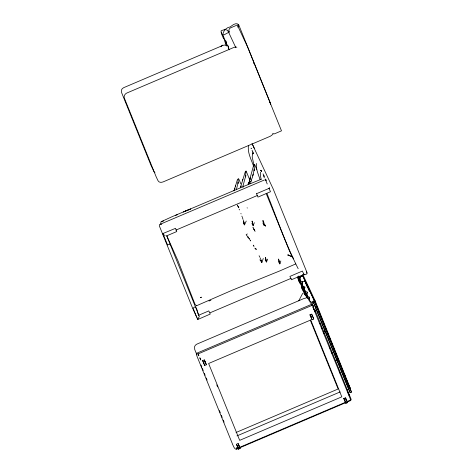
<?xml version="1.0" encoding="UTF-8"?>
<svg xmlns="http://www.w3.org/2000/svg" width="473" height="473" viewBox="0 0 473 473"><rect width="100%" height="100%" fill="white"/><g stroke="black" fill="none" stroke-linecap="round" stroke-linejoin="round"><path stroke-width="0.71" d="M238.274 178.38L238.043 183.358L238.232 182.164L236.352 189.75M245.889 171.108L245.617 176.926L245.836 175.53L243.027 185.706M251.612 181.058L251.654 179.563M349.044 395.15L348.997 394.719M243.016 187.373L243.087 185.936M256.413 163.463C255.745 169.009 258.37 174.247 259.99 179.379M260.481 172.207L260.469 176.003L261.084 179.149M265.749 179.781L265.252 178.977L265.406 179.994L265.684 179.799M269.249 188.425L269.356 187.71M302.566 275.759L300.077 276.817L299.722 278.993L300.136 281.068L300.899 282.245M309.259 291.137L302.714 275.747L300.231 276.806L299.876 278.981L300.284 281.063L301.047 282.239M305.115 280.867L302.478 281.938L302.117 284.107L302.531 286.189L303.294 287.365M302.507 282.653L302.549 285.485M302.478 281.938L301.987 283.593L302.259 285.101L303.252 286.289L304.872 287.052L304.517 289.228L304.931 291.303L305.688 292.485M304.872 287.052L304.387 288.713L304.653 290.215L305.653 291.409L307.273 292.172L306.912 294.348L307.326 296.423L309.2 300.769M307.273 292.172L306.782 293.834L307.054 295.335L308.047 296.53L309.667 297.286L309.312 299.462L310.525 303.406M311.707 304.582L312.068 302.407L313.309 301.88M314.776 311.151L315.018 309.703M338.378 369.519L338.615 368.071M270.39 104.427L270.455 103.297L238.682 24.714C236.317 22.042 232.432 25.134 230.398 26.825L227.732 27.682L224.474 30C224.539 30.544 221.382 35.357 223.948 34.907L229.565 31.898M264.318 224.675L264.171 225.367M254.32 164.917L254.161 170.487L254.35 169.003L252.346 177.576L251.571 179.261M253.232 174.135L252.777 175.915M300.231 276.806L299.74 278.467L300.012 279.969L301.005 281.163L302.631 281.926M303.092 287.951L303.418 286.845M309.667 297.286L309.182 298.948L309.448 300.45L310.442 301.644L312.068 302.407M237.535 179.249L234.076 190.725M234.046 190.838L234.602 189.241L234.105 190.495M240.361 187.704L245.339 171.581M248.485 183.429L248.981 182.01M249.318 180.928L253.759 164.835M280.838 260.966L279.797 263.999M263.266 258.459L261.871 262.485M298.711 300.881L302.566 293.585L303.465 293M306.841 273.891L304.523 274.843L303.826 273.897M306.871 273.832L307.154 273.311L306.262 270.739L273.258 189.129L251.979 143.485M248.508 145.448C247.273 152.803 251.47 159.791 253.694 166.573M197.253 317.88L197.738 319.517L210.26 314.054L208.806 310.915L198.707 315.213M254.356 222.694L253.126 225.627M267.683 259.133L266.453 262.066M246.232 221.074L244.458 224.965M303.908 274.441L302.395 271.059L289.925 276.415L291.409 279.756L303.861 274.47M196.857 352.929L196.561 354.312L196.975 356.199L232.746 444.673M272.992 133.416L272.022 135.065L270.272 136.265L162.984 181.969L160.921 182.395L159.099 181.934L158.006 180.71L156.12 176.683L124.251 97.87C123.76 95.859 124.996 93.873 126.805 93.039L233.958 47.395L235.808 47.01L236.855 47.276M250.867 182.761L250.483 183.376L250.702 183.051L249.082 183.607M248.491 183.341L248.804 182.85M220.968 46.792L222.304 45.112M249.176 182.548L248.692 183.134L249.537 182.176M237.694 27.15L238.617 25.838L238.682 24.714M273.163 133.918L274.506 133.818L281.494 130.838L247.604 47.028L237.31 24.992L230.321 27.972L229.304 28.871L228.897 30.325L229.174 31.839M197.738 319.517L199.364 316.336C197.123 314.917 197.389 303.122 193.067 308.242L197.152 318.335M261.409 179.178L243.335 186.563M246.959 234.17L247.338 233.952M264.407 179.977L162.316 223.362L161.187 223.971L161.287 224.598M169.89 244.18L167.56 244.949L162.889 233.544L175.513 228.323L176.784 231.539L166.774 235.808M175.879 230.12L257.684 195.349M210.095 312.777L291.226 278.295M313.008 301.289L314.326 300.727L315.852 303.985L351.498 392.152L350.18 392.714L313.008 301.289L350.18 392.714M311.896 305.44L198.01 353.958L198.873 355.802L197.519 352.911L311.405 304.393L311.896 305.44L313.091 305.954L312.026 303.684L315.479 312.275M314.533 304.547L315.852 303.985M202.651 360.609L204.312 359.9L205.128 361.65L206.388 364.76L204.726 365.469L202.651 360.609L204.726 365.469M310.01 314.87L311.672 314.167L312.487 315.911L313.747 319.027L312.085 319.73L310.01 314.87L312.085 319.73M203.467 362.353L205.128 361.65M310.832 316.62L312.487 315.911M323.869 331.591L325.111 331.059M335.664 360.775L336.906 360.243M236.009 432.505L338.136 388.995L310.359 320.31M236.979 435.887L340.188 391.916M347.466 389.959L348.707 389.427M236.47 444.248L238.546 449.108L236.47 444.248L238.126 443.538L240.201 448.398L238.546 449.108L237.345 446.547M343.83 398.508L345.485 397.805L346.307 399.549L347.566 402.659L345.905 403.368L343.83 398.508L345.905 403.368M237.286 445.992L238.948 445.282M344.646 400.253L346.307 399.549M237.73 447.357L239.385 446.654L240.201 448.398M236.63 448.646L237.984 448.067M239.338 447.488L345.775 402.151M347.129 401.571L350.653 399.833L312.966 307.172L313.682 309.247L315.107 310.17L351.197 399.431L350.682 400.548L236.79 449.066L236.258 447.724L236.884 449.267C234.614 449.652 233.668 446.607 232.917 445.075M209.001 301.029L210.893 300.231M302.418 274.979L314.586 300.958L315.089 300.745L350.404 388.587L349.902 388.794M344.48 375.314L344.983 375.107M250.312 183.364L250.116 183.441M295.773 263.91L280.063 270.804L232.621 290.044L196.26 305.871C196.798 305.552 195.26 305.115 194.787 303.725L178.085 261.066L166.75 235.69M243.412 186.569L172.16 216.664L161.429 221.589L161.92 221.524M175.442 215.404L177.606 214.624M268.374 188.467L269.586 188.071M246.131 234.679L246.557 234.584M306.007 298.043L304.157 298.422L197.005 344.072L195.432 345.148L194.598 346.567L194.705 349.446L196.898 354.88M163.605 221.021L161.133 221.571L160.518 224.066M252.848 227.247L253.297 227.211M161.263 224.066L159.401 224.634L159.36 225.946L192.765 308.544L196.644 317.034M247.929 184.015L248.414 184.074M263.55 222.647L264.035 222.706M226.1 45.396L224.651 45.036L222.937 45.39L123.731 87.653L122.276 88.646L121.502 89.959L121.579 92.572L150.946 165.207L153.962 171.646L154.973 172.775M165.16 235.388L163.492 234.839L162.889 233.615M287.933 255.024L291.474 256.372M292.976 257.223L289.121 255.473M298.457 276.055L300.077 276.817M253.765 63.24L254.645 64.535M269.651 102.529L270.455 103.297M254.764 248.118L255.148 248.378M319.748 323.443L320.919 324.295M331.549 352.627L332.714 353.479M247.101 207.824L247.373 208.037M227.129 46.242L225.852 41.027L223.954 38.786L223.469 35.936L222.375 34.955L221.116 32.27L221.08 30.84L222.209 30.361A4.978 2.915 -22 0 1 228.039 31.041M228.654 48.672L228.24 46.123L226.336 43.877L225.852 41.027M239.545 209.935L239.143 209.184M246.392 235.063L249.271 238.711M298.014 277.042L299.007 278.236M299.563 280.412L298.564 279.218L298.386 278.219M301.407 283.351L300.414 282.156L300.142 280.655M297.245 277.054L299.119 281.394L300.113 282.588M301.957 285.532L300.964 284.338L300.787 283.333L301.242 285.426L302.383 287.194M303.956 288.459L302.962 287.265L302.69 285.763M302.513 287.708L301.514 286.514L301.336 285.509M304.358 290.647L303.359 289.452L303.181 288.453M306.202 293.585L305.203 292.397L304.937 290.889M303.063 289.884L302.07 288.69L301.804 287.188M304.908 292.828L303.914 291.634L303.648 290.126M306.906 295.755L305.913 294.561L305.641 293.059M305.463 295.004L304.464 293.81L304.198 292.308M308.597 298.705L307.604 297.511L307.426 296.512L307.882 298.599M307.308 297.943L306.309 296.748L306.043 295.247M259.884 259.778L261.67 262.208M250.371 240.491L250.684 240.952M249.691 239.45L248.958 238.333M293.396 258.885L289.393 250.773L266.169 193.469M298.173 268.688C285.905 244.547 277.007 218.68 266.979 193.51M299.048 279.307L298.014 276.746M302.685 286.177L303.447 287.359M299.604 281.488L298.841 280.306L298.428 278.23M301.449 284.427L300.686 283.25L300.272 281.169M300.154 283.664L299.397 282.487L298.983 280.406L299.119 281.394M304.375 290.126L303.234 288.359L302.826 286.277M304.228 290.132L303.087 288.364L302.673 286.289M306.013 294.064L306.776 295.241M302.933 289.37L301.792 287.602L301.378 285.526M304.399 291.723L303.636 290.546L303.223 288.465M306.622 295.253L305.481 293.485L305.067 291.403M307.326 296.423L308.089 297.6M303.489 291.551L302.348 289.783L301.934 287.702M307.326 297.422L306.185 295.655L305.913 294.265M305.333 294.49L304.192 292.722L303.778 290.641M307.178 297.428L306.037 295.66L305.623 293.585M237.748 205.98L237.582 205.72L238.422 207.198M226.348 44.775L225.089 42.091M229.263 49.819L228.276 47.554L228.24 46.123M253.09 227.738L254.622 230.558M250.046 239.959L250.3 240.379M251.908 223.475L252.925 225.272M265.235 259.919L266.252 261.711M243.418 223.126L244.287 224.663M263.828 223.232L265.56 226.354M263.952 224.965L262.828 222.913M279.573 263.591L278.449 261.545M238.865 179.119L240.852 183.879M259.086 255.733L259.807 257.176M223.587 38.567L222.357 36.054L221.287 32.111M225.97 43.658L224.746 41.151L223.569 36.569M255.089 231.421L254.563 230.209M254.291 148.22L252.884 145.223M246.12 171.043L249.62 179.574M228.033 31.041L235.589 47.176A3.104 1.815 -22 0 1 235.678 47.637M302.921 274.772L315.089 300.745M304.961 280.879L314.622 301.538M347.283 381.924L350.404 388.587M314.551 301.348L351.498 392.152M313.747 319.027L311.672 314.167M347.566 402.659L345.485 397.805M206.388 364.76L204.312 359.9M252.062 150.296L252.47 151.177M263.041 173.833L264.212 176.352M254.539 164.285L256.792 169.346M348.932 394.677L349.127 395.091M252.612 151.407L252.931 152.111M348.347 393.382L348.542 393.814M306.516 295.442L306.67 295.796M347.974 392.555L348.152 392.957M260.936 170.227L261.297 171.072M253.156 153.583L253.073 152.619L253.197 153.766L252.801 152.738L252.795 153.926L252.446 153.885L252.221 157.03L253.847 164.604M260.209 257.939L260.546 258.743M314.326 300.727L342.547 370.525M343.096 371.89L349.973 388.901M304.364 279.821L305.186 281.861M305.735 283.215L306.953 286.224M321.291 326.654L322.119 328.705M323.225 331.443L324.058 333.5M329.314 346.508L330.148 348.56M331.254 351.297L332.087 353.355M339.283 371.151L340.111 373.203M166.839 236.116L198.855 315.296M216.758 384.898L217.586 386.938M238.126 443.538L239.385 446.654M201.019 365.073L201.847 367.107M202.397 368.467L203.219 370.507M204.318 373.227L205.14 375.26M206.24 377.98L207.068 380.02M219.425 410.594L220.252 412.633M221.352 415.347L222.174 417.387M223.274 420.107L224.096 422.141M314.586 300.958L349.63 388.12M240.899 213.418L241.088 213.897M261.776 261.717L261.847 262.273L260.8 259.429M265.424 179.356L267.21 183.979M261.084 260.168L261.474 261.208M263.934 176.157L263.757 175.613L264.301 177.872M241.886 216.096L242.135 216.788M242.324 217.355L243.039 219.425M306.693 271.874L306.93 272.578M226.331 45.875L225.26 41.937M278.526 258.991L279.407 262.249M262.899 220.359L263.402 222.168L263.047 220.838M265.442 257.696L266.429 261.806M252.115 221.258L253.12 225.373M243.335 220.235L244.435 224.74M252.085 221.08L252.824 224.048M266.151 260.487L265.412 257.519L265.838 259.257M244.198 223.617L243.761 221.778L243.932 222.564M279.756 263.709L278.751 259.718M264.135 225.083L263.786 223.617M261.102 170.315L261.321 171.173L261.108 170.315M252.227 221.66L252.511 222.818M263.13 221.092L263.437 222.351M306.173 295.761L306.587 297.836M305.221 291.398L305.635 293.473M304.464 293.514L304.742 294.898M237.481 205.04L237.6 205.696M244.423 224.19L244.452 224.746L244.423 224.19M266.411 261.167L266.447 261.811L266.411 261.167M250.306 177.789L250.17 179.054L250.406 177.316L249.377 181.514L250.406 177.316L250.306 177.789M234.555 189.111L234.821 188.213L234.555 189.111M235.465 185.948L235.341 186.35L235.607 185.534L235.465 185.948M242.602 179.965L242.454 180.432L242.773 179.48L242.602 179.965M240.869 186.463L240.615 186.971L241.088 186.09L240.869 186.463M256.526 193.711L257.974 197.099L270.497 191.719L269.031 188.39L256.543 193.694M251.104 181.047L249.714 181.951L251.104 181.047M185.357 211.118L183.382 211.957L190.53 209.013L185.357 211.118M310.737 319.99L208.611 363.495L239.681 440.345L341.808 396.841L310.737 319.99M200.895 297.381L200.392 297.582L201.415 297.186L200.895 297.381M288.459 255.036L287.903 255.012L288.459 255.036M312.73 305.416L312.292 304.801L313.244 306.279L312.73 305.416M251.264 148.516L251.092 148.15L251.252 148.504M255.934 249.023L255.621 248.603L256.254 249.466L255.934 249.023M253.605 245.658L253.256 245.162L254.001 246.279L253.605 245.658M254.285 229.677L253.9 229.092L254.285 229.677M265.217 225.651L264.779 224.935L265.217 225.651M238.522 207.144L238.256 206.6L238.818 207.813L238.522 207.144M265.761 179.569L266.086 180.384L265.761 179.569M200.481 359.232L199.789 357.759L200.794 360.006L200.481 359.232M261.398 171.285L261.025 170.428L261.398 171.285M248.136 237.227L248.041 236.943L248.242 237.659L248.136 237.227M279.78 263.721L279.726 263.023L279.78 263.721M264.153 225.089L264.1 224.391L264.153 225.089"/></g></svg>
